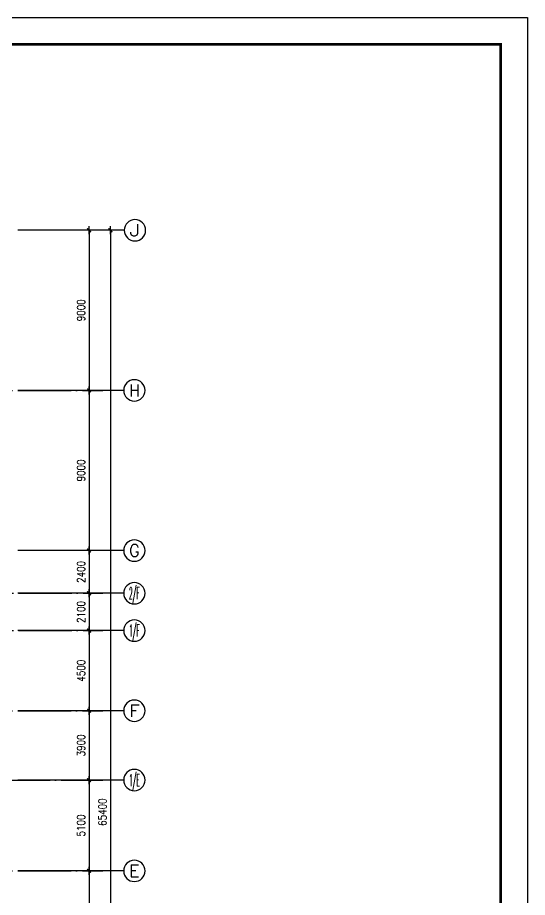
# Model space of a CAD drawing. Extents: x -55219 to 470149, y 494712 to 780039.
# Drawn here: x 175677 to 204320, y 633442 to 682881 of the extents above; entities that cross this region are included whole.
import ezdxf
from ezdxf.enums import TextEntityAlignment as Align

# ---------------------------------------------------------------- set-up
doc = ezdxf.new("R2010")
doc.units = 0
doc.header["$LTSCALE"] = 1500
doc.header["$MEASUREMENT"] = 0
doc.linetypes.add('DOTE', pattern=[2.42, 2, -0.2, 0.02, -0.2])
doc.layers.get('0').update_dxf_attribs({"linetype": 'CONTINUOUS'})
doc.layers.get('DEFPOINTS').update_dxf_attribs({"linetype": 'CONTINUOUS'})
for name, color, linetype in [('AXIS', 3, 'CONTINUOUS'), ('AXIS_TEXT', 7, 'CONTINUOUS'), ('DOTE', 1, 'DOTE'), ('PUB_TITLE', 4, 'CONTINUOUS')]:
    doc.layers.add(name, color=color, linetype=linetype)
doc.styles.add('COMPLEX', font='COMPLEX')
doc.styles.add('DIM_FONT', font='SIMPLEX.shx', dxfattribs={"width": 0.8})
doc.dimstyles.new('AXIS150', dxfattribs={"dimscale": 1.5, "dimtxt": 300, "dimasz": 1, "dimexe": 250, "dimexo": 300, "dimgap": 150, "dimtad": 1, "dimdec": 0, "dimzin": 0, "dimdsep": 46, "dimtxsty": 'DIM_FONT', "dimblk": '_DIMX', "dimcen": 0.09, "dimse1": 1, "dimse2": 1, "dimclrt": 7, "dimadec": 0, "dimazin": 0, "dimtfac": 1, "dimtdec": 0, "dimtix": 1, "dimtmove": 2, "dimatfit": 3, "dimldrblk": '_DIMX', "dimfxl": 1, "dimtolj": 1, "dimtzin": 0, "dimarcsym": 0})

# ---------------------------------------------------------------- blocks, each defined once
blk = doc.blocks.new('_AXISO')
blk.add_circle((0, 0), 0.5)
at = {"layer": 'AXIS_TEXT', "style": 'COMPLEX', "width": 1.041667}
blk.add_attdef('A', text='', height=0.56, dxfattribs=at).set_placement((-0.25, -0.28), (0.25, -0.28), align=Align.FIT)
blk = doc.blocks.new('_DIMX')
blk.add_line((-150, 0), (150, 0))
at = {"const_width": 50}
blk.add_lwpolyline([(-70, -70), (70, 70)], dxfattribs=at)
blk = doc.blocks.new('*D78')
at = {"color": 0, "linetype": 'ByBlock'}
blk.add_line((179691, 661931), (179691, 652934), dxfattribs=at)
at = {"layer": 'DEFPOINTS', "color": 0, "linetype": 'ByBlock'}
for p in [(175696, 661933), (175696, 652933), (179691, 652933)]:
    blk.add_point(p, dxfattribs=at)
at = {"color": 0, "linetype": 'ByBlock', "xscale": 1.5, "yscale": 1.5, "zscale": 1.5}
for p, rotation in [((179691, 661933), 90), ((179691, 652933), 270)]:
    blk.add_blockref('_DIMX', p, dxfattribs=dict(at, rotation=rotation))
at = {"color": 7, "linetype": 'ByBlock', "insert": (179241, 657433), "char_height": 450, "attachment_point": 5, "rotation": 90, "style": 'DIM_FONT'}
blk.add_mtext('\\A1;9000', dxfattribs=at)
blk = doc.blocks.new('*D79')
at = {"color": 0, "linetype": 'ByBlock'}
blk.add_line((179691, 652931), (179691, 650534), dxfattribs=at)
at = {"layer": 'DEFPOINTS', "color": 0, "linetype": 'ByBlock'}
for p in [(175696, 652933), (175696, 650533), (179691, 650533)]:
    blk.add_point(p, dxfattribs=at)
at = {"color": 0, "linetype": 'ByBlock', "xscale": 1.5, "yscale": 1.5, "zscale": 1.5}
for p, rotation in [((179691, 652933), 90), ((179691, 650533), 270)]:
    blk.add_blockref('_DIMX', p, dxfattribs=dict(at, rotation=rotation))
at = {"color": 7, "linetype": 'ByBlock', "insert": (179241, 651733), "char_height": 450, "attachment_point": 5, "rotation": 90, "style": 'DIM_FONT'}
blk.add_mtext('\\A1;2400', dxfattribs=at)
blk = doc.blocks.new('*D80')
at = {"color": 0, "linetype": 'ByBlock'}
blk.add_line((179691, 648431), (179691, 643934), dxfattribs=at)
at = {"layer": 'DEFPOINTS', "color": 0, "linetype": 'ByBlock'}
for p in [(175696, 648433), (175696, 643933), (179691, 643933)]:
    blk.add_point(p, dxfattribs=at)
at = {"color": 0, "linetype": 'ByBlock', "xscale": 1.5, "yscale": 1.5, "zscale": 1.5}
for p, rotation in [((179691, 648433), 90), ((179691, 643933), 270)]:
    blk.add_blockref('_DIMX', p, dxfattribs=dict(at, rotation=rotation))
at = {"color": 7, "linetype": 'ByBlock', "insert": (179241, 646183), "char_height": 450, "attachment_point": 5, "rotation": 90, "style": 'DIM_FONT'}
blk.add_mtext('\\A1;4500', dxfattribs=at)
blk = doc.blocks.new('*D81')
at = {"color": 0, "linetype": 'ByBlock'}
blk.add_line((179691, 640031), (179691, 634934), dxfattribs=at)
at = {"layer": 'DEFPOINTS', "color": 0, "linetype": 'ByBlock'}
for p in [(175696, 640033), (175696, 634933), (179691, 634933)]:
    blk.add_point(p, dxfattribs=at)
at = {"color": 0, "linetype": 'ByBlock', "xscale": 1.5, "yscale": 1.5, "zscale": 1.5}
for p, rotation in [((179691, 640033), 90), ((179691, 634933), 270)]:
    blk.add_blockref('_DIMX', p, dxfattribs=dict(at, rotation=rotation))
at = {"color": 7, "linetype": 'ByBlock', "insert": (179241, 637483), "char_height": 450, "attachment_point": 5, "rotation": 90, "style": 'DIM_FONT'}
blk.add_mtext('\\A1;5100', dxfattribs=at)
blk = doc.blocks.new('*D82')
at = {"color": 0, "linetype": 'ByBlock'}
blk.add_line((179691, 643931), (179691, 640034), dxfattribs=at)
at = {"layer": 'DEFPOINTS', "color": 0, "linetype": 'ByBlock'}
for p in [(175696, 643933), (175696, 640033), (179691, 640033)]:
    blk.add_point(p, dxfattribs=at)
at = {"color": 0, "linetype": 'ByBlock', "xscale": 1.5, "yscale": 1.5, "zscale": 1.5}
for p, rotation in [((179691, 643933), 90), ((179691, 640033), 270)]:
    blk.add_blockref('_DIMX', p, dxfattribs=dict(at, rotation=rotation))
at = {"color": 7, "linetype": 'ByBlock', "insert": (179241, 641983), "char_height": 450, "attachment_point": 5, "rotation": 90, "style": 'DIM_FONT'}
blk.add_mtext('\\A1;3900', dxfattribs=at)
blk = doc.blocks.new('*D83')
at = {"color": 0, "linetype": 'ByBlock'}
blk.add_line((179691, 670931), (179691, 661934), dxfattribs=at)
at = {"layer": 'DEFPOINTS', "color": 0, "linetype": 'ByBlock'}
for p in [(175696, 670933), (175696, 661933), (179691, 661933)]:
    blk.add_point(p, dxfattribs=at)
at = {"color": 0, "linetype": 'ByBlock', "xscale": 1.5, "yscale": 1.5, "zscale": 1.5}
for p, rotation in [((179691, 670933), 90), ((179691, 661933), 270)]:
    blk.add_blockref('_DIMX', p, dxfattribs=dict(at, rotation=rotation))
at = {"color": 7, "linetype": 'ByBlock', "insert": (179241, 666433), "char_height": 450, "attachment_point": 5, "rotation": 90, "style": 'DIM_FONT'}
blk.add_mtext('\\A1;9000', dxfattribs=at)
blk = doc.blocks.new('*D84')
at = {"color": 0, "linetype": 'ByBlock'}
blk.add_line((179691, 634931), (179691, 625934), dxfattribs=at)
at = {"layer": 'DEFPOINTS', "color": 0, "linetype": 'ByBlock'}
for p in [(175696, 634933), (175696, 625933), (179691, 625933)]:
    blk.add_point(p, dxfattribs=at)
at = {"color": 0, "linetype": 'ByBlock', "xscale": 1.5, "yscale": 1.5, "zscale": 1.5}
for p, rotation in [((179691, 634933), 90), ((179691, 625933), 270)]:
    blk.add_blockref('_DIMX', p, dxfattribs=dict(at, rotation=rotation))
at = {"color": 7, "linetype": 'ByBlock', "insert": (179241, 630433), "char_height": 450, "attachment_point": 5, "rotation": 90, "style": 'DIM_FONT'}
blk.add_mtext('\\A1;9000', dxfattribs=at)
blk = doc.blocks.new('*D86')
at = {"color": 0, "linetype": 'ByBlock'}
blk.add_line((180891, 670931), (180891, 605534), dxfattribs=at)
at = {"layer": 'DEFPOINTS', "color": 0, "linetype": 'ByBlock'}
for p in [(175696, 670933), (175696, 605533), (180891, 605533)]:
    blk.add_point(p, dxfattribs=at)
at = {"color": 0, "linetype": 'ByBlock', "xscale": 1.5, "yscale": 1.5, "zscale": 1.5}
for p, rotation in [((180891, 670933), 90), ((180891, 605533), 270)]:
    blk.add_blockref('_DIMX', p, dxfattribs=dict(at, rotation=rotation))
at = {"color": 7, "linetype": 'ByBlock', "insert": (180441, 638233), "char_height": 450, "attachment_point": 5, "rotation": 90, "style": 'DIM_FONT'}
blk.add_mtext('\\A1;65400', dxfattribs=at)
blk = doc.blocks.new('*D287')
at = {"color": 0, "linetype": 'ByBlock'}
blk.add_line((179691, 650531), (179691, 648434), dxfattribs=at)
at = {"layer": 'DEFPOINTS', "color": 0, "linetype": 'ByBlock'}
for p in [(175696, 650533), (175696, 648433), (179691, 648433)]:
    blk.add_point(p, dxfattribs=at)
at = {"color": 0, "linetype": 'ByBlock', "xscale": 1.5, "yscale": 1.5, "zscale": 1.5}
for p, rotation in [((179691, 650533), 90), ((179691, 648433), 270)]:
    blk.add_blockref('_DIMX', p, dxfattribs=dict(at, rotation=rotation))
at = {"color": 7, "linetype": 'ByBlock', "insert": (179241, 649483), "char_height": 450, "attachment_point": 5, "rotation": 90, "style": 'DIM_FONT'}
blk.add_mtext('\\A1;2100', dxfattribs=at)

msp = doc.modelspace()

# ---------------------------------------------------------------- linework, layer by layer
at = {"layer": 'AXIS'}
for p, q in [((181640.6, 670932.9), (175695.7, 670932.9)), ((181640.6, 661932.9), (175695.7, 661932.9)), ((181640.6, 652932.9), (175695.7, 652932.9)), ((181640.6, 650532.9), (175695.7, 650532.9)), ((181640.6, 648432.9), (175695.7, 648432.9)), ((181640.6, 643932.9), (175695.7, 643932.9)), ((181640.6, 640032.9), (175695.7, 640032.9)), ((181640.6, 634932.9), (175695.7, 634932.9))]:
    msp.add_line(p, q, dxfattribs=at)
at = {"layer": 'DOTE'}
for p, q in [((99460.5, 661932.9), (180472.7, 661932.9)), ((161210.5, 650532.9), (180472.7, 650532.9)), ((161210.5, 648432.9), (180472.7, 648432.9)), ((99460.5, 643932.9), (180472.7, 643932.9)), ((163610.5, 640032.9), (180472.7, 640032.9)), ((99460.5, 634932.9), (180472.7, 634932.9))]:
    msp.add_line(p, q, dxfattribs=at)
at = {"layer": 'PUB_TITLE'}
msp.add_lwpolyline([(78169.5, 593781.4), (78169.5, 682881.4), (204319.5, 682881.4), (204319.5, 593781.4)], close=True, dxfattribs=at)
at = {"layer": 'PUB_TITLE', "const_width": 150}
msp.add_lwpolyline([(81919.5, 595281.4), (202819.5, 595281.4), (202819.5, 681381.4), (81919.5, 681381.4)], close=True, dxfattribs=at)

# ---------------------------------------------------------------- block references
at = {"layer": 'AXIS'}
ref = msp.add_blockref('_AXISO', (182271.2, 670932.9), dxfattribs=dict(at, xscale=-1200, yscale=1200, zscale=1200))
ref.add_attrib('A', 'J', dxfattribs={"layer": 'AXIS_TEXT', "height": 672, "style": 'COMPLEX', "width": 1.704545}).set_placement((181971.2, 670596.9), (182571.2, 670596.9), align=Align.FIT)
ref = msp.add_blockref('_AXISO', (182240.6, 661932.9), dxfattribs=dict(at, xscale=-1200, yscale=1200, zscale=1200))
ref.add_attrib('A', 'H', dxfattribs={"layer": 'AXIS_TEXT', "height": 672, "style": 'COMPLEX', "width": 0.9375}).set_placement((181940.6, 661596.9), (182540.6, 661596.9), align=Align.FIT)
ref = msp.add_blockref('_AXISO', (182240.6, 652932.9), dxfattribs=dict(at, xscale=-1200, yscale=1200, zscale=1200))
ref.add_attrib('A', 'G', dxfattribs={"layer": 'AXIS_TEXT', "height": 672, "style": 'COMPLEX', "width": 1.041667}).set_placement((181940.6, 652596.9), (182540.6, 652596.9), align=Align.FIT)
ref = msp.add_blockref('_AXISO', (182240.6, 650532.9), dxfattribs=dict(at, xscale=-1200, yscale=1200, zscale=1200))
ref.add_attrib('A', '2/F', dxfattribs={"layer": 'AXIS_TEXT', "height": 672, "style": 'COMPLEX', "width": 0.323276}).set_placement((181940.6, 650196.9), (182540.6, 650196.9), align=Align.FIT)
ref = msp.add_blockref('_AXISO', (182240.6, 648432.9), dxfattribs=dict(at, xscale=-1200, yscale=1200, zscale=1200))
ref.add_attrib('A', '1/F', dxfattribs={"layer": 'AXIS_TEXT', "height": 672, "style": 'COMPLEX', "width": 0.353774}).set_placement((181940.6, 648096.9), (182540.6, 648096.9), align=Align.FIT)
ref = msp.add_blockref('_AXISO', (182240.6, 643932.9), dxfattribs=dict(at, xscale=-1200, yscale=1200, zscale=1200))
ref.add_attrib('A', 'F', dxfattribs={"layer": 'AXIS_TEXT', "height": 672, "rotation": 360, "style": 'COMPLEX', "width": 1.171875}).set_placement((181940.6, 643596.9), (182540.6, 643596.9), align=Align.FIT)
ref = msp.add_blockref('_AXISO', (182240.6, 640032.9), dxfattribs=dict(at, xscale=-1200, yscale=1200, zscale=1200))
ref.add_attrib('A', '1/E', dxfattribs={"layer": 'AXIS_TEXT', "height": 672, "style": 'COMPLEX', "width": 0.353774}).set_placement((181940.6, 639696.9), (182540.6, 639696.9), align=Align.FIT)
ref = msp.add_blockref('_AXISO', (182240.6, 634932.9), dxfattribs=dict(at, xscale=-1200, yscale=1200, zscale=1200))
ref.add_attrib('A', 'E', dxfattribs={"layer": 'AXIS_TEXT', "height": 672, "style": 'COMPLEX', "width": 1.171875}).set_placement((181940.6, 634596.9), (182540.6, 634596.9), align=Align.FIT)

# ---------------------------------------------------------------- dimensions: what is measured, and where the dimension line sits
for base, p1, p2, picture, middle in [((179690.6, 661932.9), (175695.7, 670932.9), (175695.7, 661932.9), '*D83', (179240.6, 666432.9)), ((179690.6, 652932.9), (175695.7, 661932.9), (175695.7, 652932.9), '*D78', (179240.6, 657432.9)), ((179690.6, 650532.9), (175695.7, 652932.9), (175695.7, 650532.9), '*D79', (179240.6, 651732.9)), ((179690.6, 648432.9), (175695.7, 650532.9), (175695.7, 648432.9), '*D287', (179240.6, 649482.9)), ((179690.6, 643932.9), (175695.7, 648432.9), (175695.7, 643932.9), '*D80', (179240.6, 646182.9)), ((179690.6, 640032.9), (175695.7, 643932.9), (175695.7, 640032.9), '*D82', (179240.6, 641982.9)), ((179690.6, 634932.9), (175695.7, 640032.9), (175695.7, 634932.9), '*D81', (179240.6, 637482.9)), ((179690.6, 625932.9), (175695.7, 634932.9), (175695.7, 625932.9), '*D84', (179240.6, 630432.9))]:
    dim = msp.add_linear_dim(base=base, p1=p1, p2=p2, angle=270, dimstyle='AXIS150', dxfattribs=at)
    dim.commit()
    dim.dimension.update_dxf_attribs({"geometry": picture, "text_midpoint": middle})
dim = msp.add_aligned_dim(p1=(175695.7, 670932.9), p2=(175695.7, 605532.9), distance=5194.9, dimstyle='AXIS150', dxfattribs=at)
dim.commit()
dim.dimension.update_dxf_attribs({"geometry": '*D86', "text_midpoint": (180440.6, 638232.9)})

doc.saveas('drawing.dxf')
